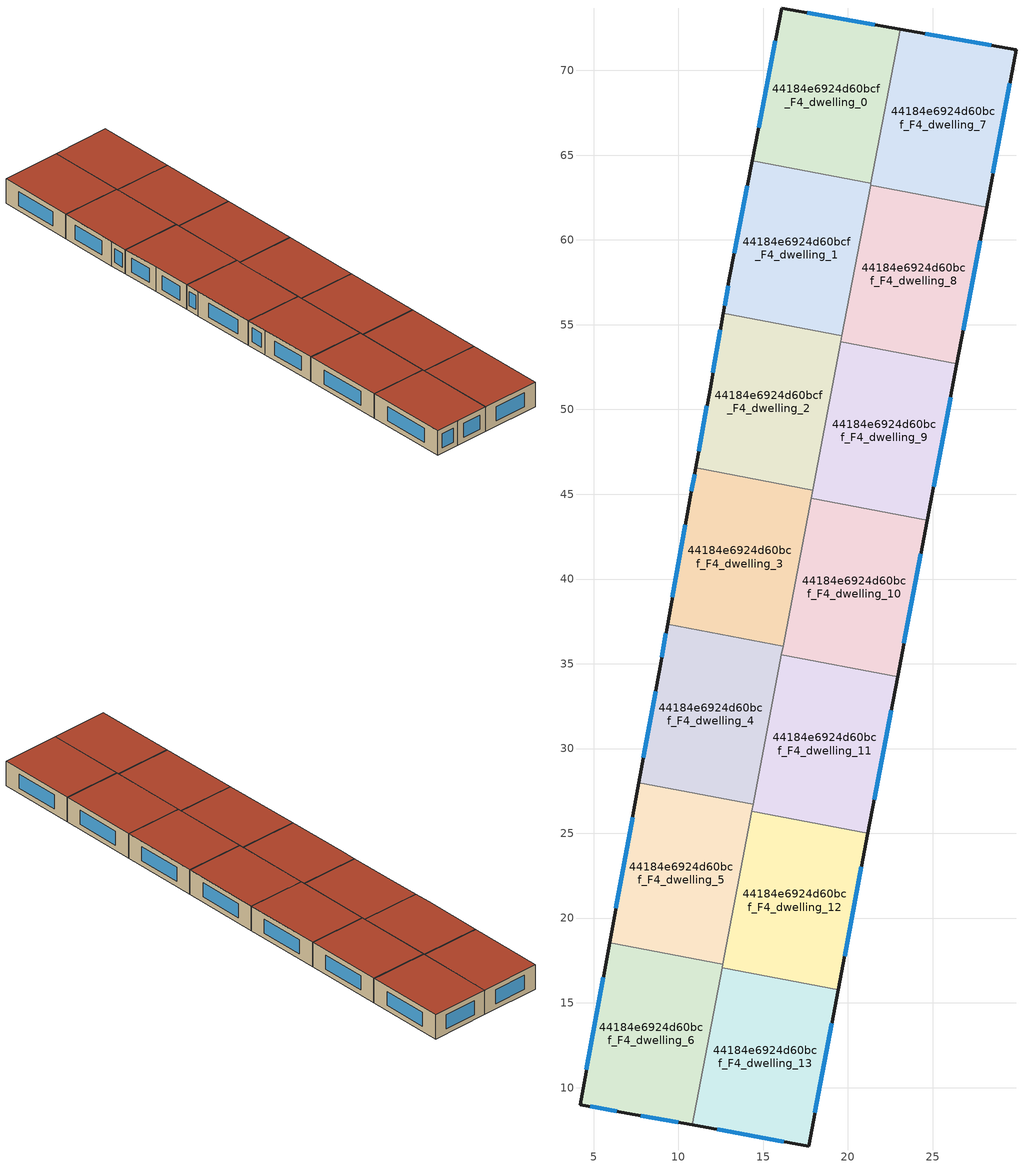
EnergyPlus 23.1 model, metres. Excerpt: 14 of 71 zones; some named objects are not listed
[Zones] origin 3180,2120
44184e6924d60bcf_F4_dwelling_0
 floor to 44184e6924d60bcf_F3_dwelling_0 (EU_floor_Construction): 23.08,72.44 21.36,63.35 14.35,64.68 16.1,73.68 z12
 wall outside (EU_wall_Construction): 23.08,72.44 16.1,73.68 14.35,64.68 z12:15
 wall to 44184e6924d60bcf_F4_dwelling_1 (EU_wall_Construction): 14.35,64.68 21.36,63.35 z12:15
 wall to 44184e6924d60bcf_F4_dwelling_7 (EU_wall_Construction): 21.36,63.35 23.08,72.44 z12:15
 window (EU_Window_Construction): 15.73,71.75 14.73,66.61 / 21.59,72.71 17.6,73.42 z12.64:14.36
 roof outside (EU_roof_Construction): 21.36,63.35 23.08,72.44 16.1,73.68 14.35,64.68 z15
44184e6924d60bcf_F4_dwelling_1
 floor to 44184e6924d60bcf_F3_dwelling_1 (EU_floor_Construction): 21.36,63.35 19.65,54.35 12.65,55.67 13.01,57.74 14.35,64.68 z12
 wall outside (EU_wall_Construction): 14.35,64.68 13.01,57.74 12.65,55.67 z12:15
 wall to 44184e6924d60bcf_F4_dwelling_2 (EU_wall_Construction): 12.65,55.67 19.65,54.35 z12:15
 wall to 44184e6924d60bcf_F4_dwelling_8 (EU_wall_Construction): 19.65,54.35 21.34,63.24 z12:15
 wall to 44184e6924d60bcf_F4_dwelling_7 (EU_wall_Construction): 21.34,63.24 21.36,63.35 z12:15
 window (EU_Window_Construction): 12.93,57.29 12.73,56.12 / 14.07,63.19 13.3,59.22 z12.64:14.36
 roof outside (EU_roof_Construction): 19.65,54.35 21.36,63.35 14.35,64.68 13.01,57.74 12.65,55.67 z15
44184e6924d60bcf_F4_dwelling_10
 floor to 44184e6924d60bcf_F3_dwelling_10 (EU_floor_Construction): 24.68,43.47 22.93,34.24 16.08,35.53 17.84,44.77 z12
 wall outside (EU_wall_Construction): 22.93,34.24 24.68,43.47 z12:15
 wall to 44184e6924d60bcf_F4_dwelling_9 (EU_wall_Construction): 24.68,43.47 17.84,44.77 z12:15
 wall to 44184e6924d60bcf_F4_dwelling_11 (EU_wall_Construction): 16.08,35.53 22.93,34.24 z12:15
 wall to 44184e6924d60bcf_F4_dwelling_3 (EU_wall_Construction): 17.84,44.77 16.18,36.03 z12:15
 wall to 44184e6924d60bcf_F4_dwelling_4 (EU_wall_Construction): 16.18,36.03 16.08,35.53 z12:15
 window (EU_Window_Construction): 23.3,36.21 24.3,41.49 z12.64:14.36
 roof outside (EU_roof_Construction): 22.93,34.24 24.68,43.47 17.84,44.77 16.08,35.53 z15
44184e6924d60bcf_F4_dwelling_11
 floor to 44184e6924d60bcf_F3_dwelling_11 (EU_floor_Construction): 22.93,34.24 21.18,25 14.33,26.3 16.08,35.53 z12
 wall outside (EU_wall_Construction): 21.18,25 22.93,34.24 z12:15
 wall to 44184e6924d60bcf_F4_dwelling_12 (EU_wall_Construction): 14.33,26.3 21.18,25 z12:15
 wall to 44184e6924d60bcf_F4_dwelling_4 (EU_wall_Construction): 16.08,35.53 14.41,26.7 z12:15
 wall to 44184e6924d60bcf_F4_dwelling_5 (EU_wall_Construction): 14.41,26.7 14.33,26.3 z12:15
 window (EU_Window_Construction): 21.55,26.98 22.55,32.26 z12.64:14.36
 roof outside (EU_roof_Construction): 21.18,25 22.93,34.24 16.08,35.53 14.33,26.3 z15
44184e6924d60bcf_F4_dwelling_12
 floor to 44184e6924d60bcf_F3_dwelling_12 (EU_floor_Construction): 21.18,25 19.43,15.76 12.58,17.06 14.33,26.3 z12
 wall outside (EU_wall_Construction): 19.43,15.76 21.18,25 z12:15
 wall to 44184e6924d60bcf_F4_dwelling_13 (EU_wall_Construction): 12.58,17.06 19.43,15.76 z12:15
 wall to 44184e6924d60bcf_F4_dwelling_5 (EU_wall_Construction): 14.33,26.3 12.62,17.28 z12:15
 wall to 44184e6924d60bcf_F4_dwelling_6 (EU_wall_Construction): 12.62,17.28 12.58,17.06 z12:15
 window (EU_Window_Construction): 19.8,17.74 20.8,23.02 z12.64:14.36
 roof outside (EU_roof_Construction): 19.43,15.76 21.18,25 14.33,26.3 12.58,17.06 z15
44184e6924d60bcf_F4_dwelling_13
 floor to 44184e6924d60bcf_F3_dwelling_13 (EU_floor_Construction): 19.43,15.76 17.68,6.56 10.83,7.79 12.58,17.06 z12
 wall outside (EU_wall_Construction): 10.83,7.79 17.68,6.56 19.43,15.76 z12:15
 wall to 44184e6924d60bcf_F4_dwelling_6 (EU_wall_Construction): 12.58,17.06 10.83,7.79 z12:15
 window (EU_Window_Construction): 18.05,8.53 19.05,13.79 / 12.29,7.53 16.21,6.82 z12.64:14.36
 roof outside (EU_roof_Construction): 17.68,6.56 19.43,15.76 12.58,17.06 10.83,7.79 z15
44184e6924d60bcf_F4_dwelling_2
 floor to 44184e6924d60bcf_F3_dwelling_2 (EU_floor_Construction): 19.65,54.35 17.92,45.24 11.02,46.55 11.87,51.21 12.65,55.67 z12
 wall outside (EU_wall_Construction): 12.65,55.67 11.87,51.21 11.02,46.55 z12:15
 wall to 44184e6924d60bcf_F4_dwelling_3 (EU_wall_Construction): 11.02,46.55 17.92,45.24 z12:15
 wall to 44184e6924d60bcf_F4_dwelling_9 (EU_wall_Construction): 17.92,45.24 19.59,54 z12:15
 wall to 44184e6924d60bcf_F4_dwelling_8 (EU_wall_Construction): 19.59,54 19.65,54.35 z12:15
 window (EU_Window_Construction): 11.69,50.21 11.2,47.55 / 12.48,54.72 12.04,52.16 z12.64:14.36
 roof outside (EU_roof_Construction): 17.92,45.24 19.65,54.35 12.65,55.67 11.87,51.21 11.02,46.55 z15
44184e6924d60bcf_F4_dwelling_3
 floor to 44184e6924d60bcf_F3_dwelling_3 (EU_floor_Construction): 17.92,45.24 16.18,36.03 9.36,37.32 10.71,44.82 11.02,46.55 z12
 wall outside (EU_wall_Construction): 11.02,46.55 10.71,44.82 9.36,37.32 z12:15
 wall to 44184e6924d60bcf_F4_dwelling_4 (EU_wall_Construction): 9.36,37.32 16.18,36.03 z12:15
 wall to 44184e6924d60bcf_F4_dwelling_9 (EU_wall_Construction): 17.84,44.77 17.92,45.24 z12:15
 window (EU_Window_Construction): 10.42,43.21 9.65,38.93 / 10.95,46.18 10.77,45.19 z12.64:14.36
 roof outside (EU_roof_Construction): 16.18,36.03 17.92,45.24 11.02,46.55 10.71,44.82 9.36,37.32 z15
44184e6924d60bcf_F4_dwelling_4
 floor to 44184e6924d60bcf_F3_dwelling_4 (EU_floor_Construction): 16.18,36.03 14.41,26.7 7.67,27.98 8.92,34.86 9.36,37.32 z12
 wall outside (EU_wall_Construction): 9.36,37.32 8.92,34.86 7.67,27.98 z12:15
 wall to 44184e6924d60bcf_F4_dwelling_5 (EU_wall_Construction): 7.67,27.98 14.41,26.7 z12:15
 window (EU_Window_Construction): 9.27,36.8 9.02,35.39 / 8.65,33.39 7.94,29.45 z12.64:14.36
 roof outside (EU_roof_Construction): 14.41,26.7 16.18,36.03 9.36,37.32 8.92,34.86 7.67,27.98 z15
44184e6924d60bcf_F4_dwelling_5
 floor to 44184e6924d60bcf_F3_dwelling_5 (EU_floor_Construction): 14.41,26.7 12.62,17.28 5.95,18.55 7.67,27.98 z12
 wall outside (EU_wall_Construction): 7.67,27.98 5.95,18.55 z12:15
 wall to 44184e6924d60bcf_F4_dwelling_6 (EU_wall_Construction): 5.95,18.55 12.62,17.28 z12:15
 window (EU_Window_Construction): 7.3,25.96 6.32,20.57 z12.64:14.36
 roof outside (EU_roof_Construction): 12.62,17.28 14.41,26.7 7.67,27.98 5.95,18.55 z15
44184e6924d60bcf_F4_dwelling_6
 floor to 44184e6924d60bcf_F3_dwelling_6 (EU_floor_Construction): 12.62,17.28 10.83,7.79 6.95,8.5 4.21,9 5.95,18.55 z12
 wall outside (EU_wall_Construction): 5.95,18.55 4.21,9 6.95,8.5 10.83,7.79 z12:15
 window (EU_Window_Construction): 5.57,16.5 4.58,11.04 / 7.78,8.35 10,7.94 / 4.79,8.89 6.37,8.6 z12.64:14.36
 roof outside (EU_roof_Construction): 10.83,7.79 12.62,17.28 5.95,18.55 4.21,9 6.95,8.5 z15
44184e6924d60bcf_F4_dwelling_7
 floor to 44184e6924d60bcf_F3_dwelling_7 (EU_floor_Construction): 29.94,71.22 28.18,61.94 21.34,63.24 23.08,72.44 z12
 wall outside (EU_wall_Construction): 28.18,61.94 29.94,71.22 23.08,72.44 z12:15
 wall to 44184e6924d60bcf_F4_dwelling_8 (EU_wall_Construction): 21.34,63.24 28.18,61.94 z12:15
 window (EU_Window_Construction): 28.47,71.48 24.55,72.18 / 28.56,63.93 29.56,69.23 z12.64:14.36
 roof outside (EU_roof_Construction): 28.18,61.94 29.94,71.22 23.08,72.44 21.34,63.24 z15
44184e6924d60bcf_F4_dwelling_8
 floor to 44184e6924d60bcf_F3_dwelling_8 (EU_floor_Construction): 28.18,61.94 26.43,52.71 19.59,54 21.34,63.24 z12
 wall outside (EU_wall_Construction): 26.43,52.71 28.18,61.94 z12:15
 wall to 44184e6924d60bcf_F4_dwelling_9 (EU_wall_Construction): 19.59,54 26.43,52.71 z12:15
 window (EU_Window_Construction): 26.81,54.69 27.81,59.97 z12.64:14.36
 roof outside (EU_roof_Construction): 26.43,52.71 28.18,61.94 21.34,63.24 19.59,54 z15
44184e6924d60bcf_F4_dwelling_9
 floor to 44184e6924d60bcf_F3_dwelling_9 (EU_floor_Construction): 26.43,52.71 24.68,43.47 17.84,44.77 19.59,54 z12
 wall outside (EU_wall_Construction): 24.68,43.47 26.43,52.71 z12:15
 window (EU_Window_Construction): 25.05,45.45 26.05,50.73 z12.64:14.36
 roof outside (EU_roof_Construction): 24.68,43.47 26.43,52.71 19.59,54 17.84,44.77 z15
[Building]
EU S2 Campaign: North Axis=0; Terrain=City; Solar Distribution=FullExterior
[Site:Location]
Yerevan-Zvartnots.Intl.AP: Latitude=40.15; Longitude=44.383; Time Zone=4; Elevation=854
[SizingPeriod:WeatherFileDays]
AnnualSizingPeriod: Begin Month=1; Begin Day of Month=1; End Month=12; End Day of Month=31; Day of Week for Start Day=Monday; Use Weather File Daylight Saving Period=No; Use Weather File Rain and Snow Indicators=No
[MATERIAL]
EU_InternalMass_Material: Roughness=MediumRough; Thickness=0.1; Conductivity=1; Density=1800; Specific Heat=900; Thermal Absorptance=0.9; Solar Absorptance=0.7; Visible Absorptance=0.7
[MATERIAL:NOMASS] Roughness=MediumRough; Thermal Absorptance=0.9; Solar Absorptance=0.7; Visible Absorptance=0.7
Name | Thermal Resistance
EU_wall_NoMass | 1.05043
EU_roof_NoMass | 1.45357
EU_floor_NoMass | 0.478065
[WINDOWMATERIAL:SIMPLEGLAZINGSYSTEM]
EU_Window_SimpleGlazing: UFactor=2.5566; Solar Heat Gain Coefficient=0.75; Visible Transmittance=0.75
[CONSTRUCTION]
EU_wall_Construction: EU_wall_NoMass
EU_roof_Construction: EU_roof_NoMass
EU_floor_Construction: EU_floor_NoMass
EU_Window_Construction: EU_Window_SimpleGlazing
EU_InternalMass_Construction: EU_InternalMass_Material
[ZONE] Type=1; Multiplier=1; Ceiling Height=autocalculate; Floor Area=autocalculate; Part of Total Floor Area=Yes
Name | Volume
44184e6924d60bcf_F4_dwelling_0 | 196.441
44184e6924d60bcf_F4_dwelling_1; 44184e6924d60bcf_F4_dwelling_4 | 196.445
44184e6924d60bcf_F4_dwelling_10; 44184e6924d60bcf_F4_dwelling_11; 44184e6924d60bcf_F4_dwelling_12 | 196.452
44184e6924d60bcf_F4_dwelling_13 | 196.461
44184e6924d60bcf_F4_dwelling_2; 44184e6924d60bcf_F4_dwelling_6 | 196.449
44184e6924d60bcf_F4_dwelling_3 | 196.421
44184e6924d60bcf_F4_dwelling_5 | 196.435
44184e6924d60bcf_F4_dwelling_7 | 196.453
44184e6924d60bcf_F4_dwelling_8 | 196.447
44184e6924d60bcf_F4_dwelling_9 | 196.46
[INTERNALMASS] Construction=EU_InternalMass_Construction
Name | Zone or ZoneList | Surface Area
44184e6924d60bcf_F4_dwelling_0_EU_InternalMass | 44184e6924d60bcf_F4_dwelling_0 | 65.4804
44184e6924d60bcf_F4_dwelling_1_EU_InternalMass | 44184e6924d60bcf_F4_dwelling_1 | 65.4817
44184e6924d60bcf_F4_dwelling_2_EU_InternalMass | 44184e6924d60bcf_F4_dwelling_2 | 65.4833
44184e6924d60bcf_F4_dwelling_3_EU_InternalMass | 44184e6924d60bcf_F4_dwelling_3 | 65.4736
44184e6924d60bcf_F4_dwelling_4_EU_InternalMass | 44184e6924d60bcf_F4_dwelling_4 | 65.4818
44184e6924d60bcf_F4_dwelling_5_EU_InternalMass | 44184e6924d60bcf_F4_dwelling_5 | 65.4783
44184e6924d60bcf_F4_dwelling_6_EU_InternalMass | 44184e6924d60bcf_F4_dwelling_6 | 65.483
44184e6924d60bcf_F4_dwelling_7_EU_InternalMass | 44184e6924d60bcf_F4_dwelling_7 | 65.4846
44184e6924d60bcf_F4_dwelling_8_EU_InternalMass | 44184e6924d60bcf_F4_dwelling_8 | 65.4822
44184e6924d60bcf_F4_dwelling_9_EU_InternalMass | 44184e6924d60bcf_F4_dwelling_9 | 65.4865
44184e6924d60bcf_F4_dwelling_10_EU_InternalMass | 44184e6924d60bcf_F4_dwelling_10 | 65.484
44184e6924d60bcf_F4_dwelling_11_EU_InternalMass | 44184e6924d60bcf_F4_dwelling_11 | 65.484
44184e6924d60bcf_F4_dwelling_12_EU_InternalMass | 44184e6924d60bcf_F4_dwelling_12 | 65.484
44184e6924d60bcf_F4_dwelling_13_EU_InternalMass | 44184e6924d60bcf_F4_dwelling_13 | 65.4872
[OTHEREQUIPMENT] Fuel Type=Electricity; Design Level Calculation Method=Watts/Area; Power per Zone Floor Area=1; Fraction Latent=0; Fraction Radiant=0; Fraction Lost=0; Carbon Dioxide Generation Rate=0; EndUse Subcategory=EU_Step8_InternalGains
Name | Zone or ZoneList or Space or SpaceList | Schedule
EU_Step8_InternalGain_44184e6924d60bcf_F4_dwelling_0_f000 | 44184e6924d60bcf_F4_dwelling_0 | EU_Step8_GainSchedule_44184e6924d60bcf_F4_dwelling_0_f000
EU_Step8_InternalGain_44184e6924d60bcf_F4_dwelling_1_f000 | 44184e6924d60bcf_F4_dwelling_1 | EU_Step8_GainSchedule_44184e6924d60bcf_F4_dwelling_1_f000
EU_Step8_InternalGain_44184e6924d60bcf_F4_dwelling_2_f000 | 44184e6924d60bcf_F4_dwelling_2 | EU_Step8_GainSchedule_44184e6924d60bcf_F4_dwelling_2_f000
EU_Step8_InternalGain_44184e6924d60bcf_F4_dwelling_3_f000 | 44184e6924d60bcf_F4_dwelling_3 | EU_Step8_GainSchedule_44184e6924d60bcf_F4_dwelling_3_f000
EU_Step8_InternalGain_44184e6924d60bcf_F4_dwelling_4_f000 | 44184e6924d60bcf_F4_dwelling_4 | EU_Step8_GainSchedule_44184e6924d60bcf_F4_dwelling_4_f000
EU_Step8_InternalGain_44184e6924d60bcf_F4_dwelling_5_f000 | 44184e6924d60bcf_F4_dwelling_5 | EU_Step8_GainSchedule_44184e6924d60bcf_F4_dwelling_5_f000
EU_Step8_InternalGain_44184e6924d60bcf_F4_dwelling_6_f000 | 44184e6924d60bcf_F4_dwelling_6 | EU_Step8_GainSchedule_44184e6924d60bcf_F4_dwelling_6_f000
EU_Step8_InternalGain_44184e6924d60bcf_F4_dwelling_7_f000 | 44184e6924d60bcf_F4_dwelling_7 | EU_Step8_GainSchedule_44184e6924d60bcf_F4_dwelling_7_f000
EU_Step8_InternalGain_44184e6924d60bcf_F4_dwelling_8_f000 | 44184e6924d60bcf_F4_dwelling_8 | EU_Step8_GainSchedule_44184e6924d60bcf_F4_dwelling_8_f000
EU_Step8_InternalGain_44184e6924d60bcf_F4_dwelling_9_f000 | 44184e6924d60bcf_F4_dwelling_9 | EU_Step8_GainSchedule_44184e6924d60bcf_F4_dwelling_9_f000
EU_Step8_InternalGain_44184e6924d60bcf_F4_dwelling_10_f000 | 44184e6924d60bcf_F4_dwelling_10 | EU_Step8_GainSchedule_44184e6924d60bcf_F4_dwelling_10_f000
EU_Step8_InternalGain_44184e6924d60bcf_F4_dwelling_11_f000 | 44184e6924d60bcf_F4_dwelling_11 | EU_Step8_GainSchedule_44184e6924d60bcf_F4_dwelling_11_f000
EU_Step8_InternalGain_44184e6924d60bcf_F4_dwelling_12_f000 | 44184e6924d60bcf_F4_dwelling_12 | EU_Step8_GainSchedule_44184e6924d60bcf_F4_dwelling_12_f000
EU_Step8_InternalGain_44184e6924d60bcf_F4_dwelling_13_f000 | 44184e6924d60bcf_F4_dwelling_13 | EU_Step8_GainSchedule_44184e6924d60bcf_F4_dwelling_13_f000
[ZONEVENTILATION:DESIGNFLOWRATE] Schedule=EU_AlwaysOn; Design Flow Rate Calculation Method=AirChanges/Hour; Air Changes per Hour=0.557805; Ventilation Type=Natural; Fan Pressure Rise=0; Fan Total Efficiency=1; Constant Term Coefficient=1; Temperature Term Coefficient=0; Velocity Term Coefficient=0; Velocity Squared Term Coefficient=0; Minimum Indoor Temperature=-100; Maximum Indoor Temperature=100; Delta Temperature=-100; Minimum Outdoor Temperature=-100; Maximum Outdoor Temperature=100; Maximum Wind Speed=40
Name | Zone or ZoneList or Space or SpaceList
EU_ConstantAir_44184e6924d60bcf_F4_dwelling_0 | 44184e6924d60bcf_F4_dwelling_0
EU_ConstantAir_44184e6924d60bcf_F4_dwelling_1 | 44184e6924d60bcf_F4_dwelling_1
EU_ConstantAir_44184e6924d60bcf_F4_dwelling_2 | 44184e6924d60bcf_F4_dwelling_2
EU_ConstantAir_44184e6924d60bcf_F4_dwelling_3 | 44184e6924d60bcf_F4_dwelling_3
EU_ConstantAir_44184e6924d60bcf_F4_dwelling_4 | 44184e6924d60bcf_F4_dwelling_4
EU_ConstantAir_44184e6924d60bcf_F4_dwelling_5 | 44184e6924d60bcf_F4_dwelling_5
EU_ConstantAir_44184e6924d60bcf_F4_dwelling_6 | 44184e6924d60bcf_F4_dwelling_6
EU_ConstantAir_44184e6924d60bcf_F4_dwelling_7 | 44184e6924d60bcf_F4_dwelling_7
EU_ConstantAir_44184e6924d60bcf_F4_dwelling_8 | 44184e6924d60bcf_F4_dwelling_8
EU_ConstantAir_44184e6924d60bcf_F4_dwelling_9 | 44184e6924d60bcf_F4_dwelling_9
EU_ConstantAir_44184e6924d60bcf_F4_dwelling_10 | 44184e6924d60bcf_F4_dwelling_10
EU_ConstantAir_44184e6924d60bcf_F4_dwelling_11 | 44184e6924d60bcf_F4_dwelling_11
EU_ConstantAir_44184e6924d60bcf_F4_dwelling_12 | 44184e6924d60bcf_F4_dwelling_12
EU_ConstantAir_44184e6924d60bcf_F4_dwelling_13 | 44184e6924d60bcf_F4_dwelling_13
[HVACTEMPLATE:ZONE:IDEALLOADSAIRSYSTEM] System Availability Schedule=EU_AlwaysOn; Maximum Heating Supply Air Temperature=50; Minimum Cooling Supply Air Temperature=13; Maximum Heating Supply Air Humidity Ratio=0.0156; Minimum Cooling Supply Air Humidity Ratio=0.0077; Heating Limit=NoLimit; Cooling Limit=NoLimit; Heating Availability Schedule=EU_AlwaysOn; Cooling Availability Schedule=EU_CoolingOff; Dehumidification Control Type=ConstantSensibleHeatRatio; Cooling Sensible Heat Ratio=0.7; Dehumidification Setpoint=60; Humidification Control Type=None; Humidification Setpoint=30; Outdoor Air Method=None; Outdoor Air Flow Rate per Person=0.00944; Outdoor Air Flow Rate per Zone Floor Area=0; Outdoor Air Flow Rate per Zone=0; Demand Controlled Ventilation Type=None; Outdoor Air Economizer Type=NoEconomizer; Heat Recovery Type=None; Sensible Heat Recovery Effectiveness=0.7; Latent Heat Recovery Effectiveness=0.65
Name | Template Thermostat
44184e6924d60bcf_F4_dwelling_0 | EU_HeatOnly_44184e6924d60bcf_F4_dwelling_0
44184e6924d60bcf_F4_dwelling_1 | EU_HeatOnly_44184e6924d60bcf_F4_dwelling_1
44184e6924d60bcf_F4_dwelling_2 | EU_HeatOnly_44184e6924d60bcf_F4_dwelling_2
44184e6924d60bcf_F4_dwelling_3 | EU_HeatOnly_44184e6924d60bcf_F4_dwelling_3
44184e6924d60bcf_F4_dwelling_4 | EU_HeatOnly_44184e6924d60bcf_F4_dwelling_4
44184e6924d60bcf_F4_dwelling_5 | EU_HeatOnly_44184e6924d60bcf_F4_dwelling_5
44184e6924d60bcf_F4_dwelling_6 | EU_HeatOnly_44184e6924d60bcf_F4_dwelling_6
44184e6924d60bcf_F4_dwelling_7 | EU_HeatOnly_44184e6924d60bcf_F4_dwelling_7
44184e6924d60bcf_F4_dwelling_8 | EU_HeatOnly_44184e6924d60bcf_F4_dwelling_8
44184e6924d60bcf_F4_dwelling_9 | EU_HeatOnly_44184e6924d60bcf_F4_dwelling_9
44184e6924d60bcf_F4_dwelling_10 | EU_HeatOnly_44184e6924d60bcf_F4_dwelling_10
44184e6924d60bcf_F4_dwelling_11 | EU_HeatOnly_44184e6924d60bcf_F4_dwelling_11
44184e6924d60bcf_F4_dwelling_12 | EU_HeatOnly_44184e6924d60bcf_F4_dwelling_12
44184e6924d60bcf_F4_dwelling_13 | EU_HeatOnly_44184e6924d60bcf_F4_dwelling_13
[SIZING:ZONE] Zone Cooling Design Supply Air Temperature Input Method=SupplyAirTemperature; Zone Cooling Design Supply Air Temperature=13; Zone Heating Design Supply Air Temperature Input Method=SupplyAirTemperature; Zone Heating Design Supply Air Temperature=50; Zone Cooling Design Supply Air Humidity Ratio=0.008; Zone Heating Design Supply Air Humidity Ratio=0.008; Cooling Design Air Flow Method=DesignDay; Cooling Design Air Flow Rate=0; Cooling Minimum Air Flow per Zone Floor Area=0.000762; Cooling Minimum Air Flow=0; Cooling Minimum Air Flow Fraction=0.2; Heating Design Air Flow Method=DesignDay; Heating Design Air Flow Rate=0; Heating Maximum Air Flow per Zone Floor Area=0.002032; Heating Maximum Air Flow=0.141576; Heating Maximum Air Flow Fraction=0.3; Account for Dedicated Outdoor Air System=No; Dedicated Outdoor Air System Control Strategy=NeutralSupplyAir; Dedicated Outdoor Air Low Setpoint Temperature for Design=autosize; Dedicated Outdoor Air High Setpoint Temperature for Design=autosize; Zone Load Sizing Method=Sensible Load Only No Latent Load; Zone Latent Cooling Design Supply Air Humidity Ratio Input Method=HumidityRatioDifference; Zone Cooling Design Supply Air Humidity Ratio Difference=0.005; Zone Latent Heating Design Supply Air Humidity Ratio Input Method=HumidityRatioDifference; Zone Humidification Design Supply Air Humidity Ratio Difference=0.005
44184e6924d60bcf_F4_dwelling_0; 44184e6924d60bcf_F4_dwelling_1; 44184e6924d60bcf_F4_dwelling_2; 44184e6924d60bcf_F4_dwelling_3; 44184e6924d60bcf_F4_dwelling_4; 44184e6924d60bcf_F4_dwelling_5; 44184e6924d60bcf_F4_dwelling_6; 44184e6924d60bcf_F4_dwelling_7; 44184e6924d60bcf_F4_dwelling_8; 44184e6924d60bcf_F4_dwelling_9; 44184e6924d60bcf_F4_dwelling_10; 44184e6924d60bcf_F4_dwelling_11; 44184e6924d60bcf_F4_dwelling_12; 44184e6924d60bcf_F4_dwelling_13
[SCHEDULE:CONSTANT]
Name | Hourly Value
EU_AlwaysOn | 1
EU_CoolingOff | 0
[SCHEDULE:FILE] Column Number=1; Rows to Skip at Top=0; Number of Hours of Data=8760; Column Separator=Comma; Interpolate to Timestep=No; Minutes per Item=60; Adjust Schedule for Daylight Savings=Yes
Name | File
EU_Step8_GainSchedule_44184e6924d60bcf_F4_dwelling_0_f000 | ../../schedules/44184e6924d60bcf/44184e6924d60bcf_F4_dwelling_0_f000_gain.csv
EU_Step8_GainSchedule_44184e6924d60bcf_F4_dwelling_1_f000 | ../../schedules/44184e6924d60bcf/44184e6924d60bcf_F4_dwelling_1_f000_gain.csv
EU_Step8_GainSchedule_44184e6924d60bcf_F4_dwelling_2_f000 | ../../schedules/44184e6924d60bcf/44184e6924d60bcf_F4_dwelling_2_f000_gain.csv
EU_Step8_GainSchedule_44184e6924d60bcf_F4_dwelling_3_f000 | ../../schedules/44184e6924d60bcf/44184e6924d60bcf_F4_dwelling_3_f000_gain.csv
EU_Step8_GainSchedule_44184e6924d60bcf_F4_dwelling_4_f000 | ../../schedules/44184e6924d60bcf/44184e6924d60bcf_F4_dwelling_4_f000_gain.csv
EU_Step8_GainSchedule_44184e6924d60bcf_F4_dwelling_5_f000 | ../../schedules/44184e6924d60bcf/44184e6924d60bcf_F4_dwelling_5_f000_gain.csv
EU_Step8_GainSchedule_44184e6924d60bcf_F4_dwelling_6_f000 | ../../schedules/44184e6924d60bcf/44184e6924d60bcf_F4_dwelling_6_f000_gain.csv
EU_Step8_GainSchedule_44184e6924d60bcf_F4_dwelling_7_f000 | ../../schedules/44184e6924d60bcf/44184e6924d60bcf_F4_dwelling_7_f000_gain.csv
EU_Step8_GainSchedule_44184e6924d60bcf_F4_dwelling_8_f000 | ../../schedules/44184e6924d60bcf/44184e6924d60bcf_F4_dwelling_8_f000_gain.csv
EU_Step8_GainSchedule_44184e6924d60bcf_F4_dwelling_9_f000 | ../../schedules/44184e6924d60bcf/44184e6924d60bcf_F4_dwelling_9_f000_gain.csv
EU_Step8_GainSchedule_44184e6924d60bcf_F4_dwelling_10_f000 | ../../schedules/44184e6924d60bcf/44184e6924d60bcf_F4_dwelling_10_f000_gain.csv
EU_Step8_GainSchedule_44184e6924d60bcf_F4_dwelling_11_f000 | ../../schedules/44184e6924d60bcf/44184e6924d60bcf_F4_dwelling_11_f000_gain.csv
EU_Step8_GainSchedule_44184e6924d60bcf_F4_dwelling_12_f000 | ../../schedules/44184e6924d60bcf/44184e6924d60bcf_F4_dwelling_12_f000_gain.csv
EU_Step8_GainSchedule_44184e6924d60bcf_F4_dwelling_13_f000 | ../../schedules/44184e6924d60bcf/44184e6924d60bcf_F4_dwelling_13_f000_gain.csv
